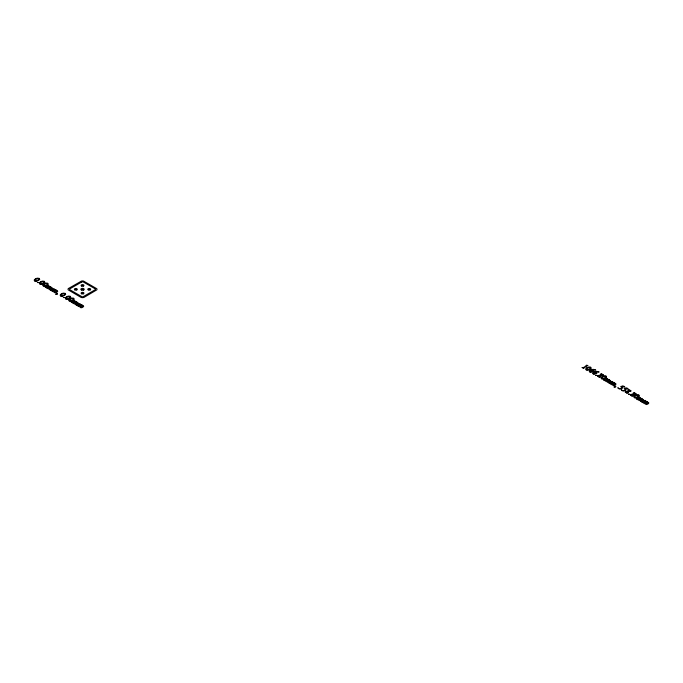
<?xml version="1.0" encoding="UTF-8"?>
<svg xmlns="http://www.w3.org/2000/svg" width="683" height="683" viewBox="0 0 683 683"><rect width="100%" height="100%" fill="white"/><g stroke="black" fill="none" stroke-linecap="round" stroke-linejoin="round"><path stroke-width="1.02" d="M82.523 285.417L83.531 285.998M89.242 289.293L90.25 289.874M82.523 289.293L83.702 289.976M75.813 289.293L76.812 289.874M82.523 293.169L83.531 293.75M34.91 280.021L34.859 280.969L36.071 281.046L38.991 279.449L39.11 278.485L37.411 278.57L34.91 280.021M40.024 282.975L39.973 283.923L41.185 284L44.105 282.403L44.233 281.439L42.525 281.524L40.024 282.975M43.43 284.948L43.388 285.895L44.6 285.972L47.511 284.376L47.639 283.411L45.94 283.496L43.43 284.948M60.872 295.013L60.821 295.961L62.033 296.038L64.953 294.441L65.081 293.477L63.374 293.562L60.872 295.013M65.986 297.967L65.944 298.915L67.147 298.992L70.067 297.395L70.195 296.431L68.496 296.516L65.986 297.967M69.401 299.931L69.35 300.887L70.562 300.964L73.482 299.359L73.61 298.394L71.903 298.488L69.401 299.931M586.407 368.897L586.364 369.844L587.576 369.921L590.488 368.325L590.616 367.36L588.917 367.445L586.407 368.897M601.766 377.759L601.714 378.706L602.927 378.783L605.847 377.187L605.966 376.222L604.267 376.307L601.766 377.759M634.55 396.686L634.498 397.634L635.711 397.711L638.631 396.114L638.759 395.15L637.051 395.235L634.55 396.686M617.97 387.816L618.397 388.567L620.215 389.045L621.974 388.636L622.64 387.688L621.735 386.484L622.606 386.313C624.108 387.816 626.32 386.8 623.092 385.98L620.727 386.493L621.504 387.278L621.18 388.533L619.054 388.653L617.97 387.816M621.385 389.788L621.812 390.531L623.63 391.017L625.38 390.608L626.055 389.66L625.15 388.456L626.012 388.286C627.498 389.78 629.743 388.798 626.507 387.944L624.142 388.465L624.919 389.25L624.595 390.497L622.469 390.625L621.385 389.788M587.79 365.525L583.734 367.889L583.88 368.547L582.001 367.463L582.736 367.65C586.987 367.155 585.049 364.116 587.79 365.525M50.662 286.903L52.429 288.158C51.498 289.993 48.655 290.027 49.424 289.276L51.72 287.978L51.515 287.534L50.371 287.355L48.604 288.943L46.982 288.115L49.202 287.398L49.705 286.493L48.553 286.297L46.666 287.927L45.155 287.056L45.676 287.159C46.606 286.442 49.321 284.623 48.758 286.151L50.662 286.903M55.972 289.968L57.739 291.223C56.809 293.058 53.966 293.092 54.725 292.341L57.03 291.035L56.817 290.599L55.673 290.412L53.82 292.059L52.292 291.18L54.512 290.463L55.007 289.558L53.863 289.361L51.976 290.992L50.457 290.121L50.977 290.215C51.917 289.507 54.623 287.688 54.068 289.208L55.972 289.968M76.624 301.895L78.391 303.15C77.461 304.985 74.618 305.019 75.386 304.268L77.691 302.962L77.478 302.526L76.334 302.338L74.481 303.986L72.953 303.107L75.173 302.39L75.668 301.485L74.515 301.288L72.722 302.868L71.117 302.048L71.638 302.142C72.569 301.434 75.284 299.615 74.72 301.135L76.624 301.895M81.934 304.959L83.702 306.215C82.814 308.067 79.937 308.033 80.696 307.333L82.993 306.027L82.788 305.591L81.644 305.403L79.868 307L78.255 306.172L80.474 305.455L80.978 304.55L79.826 304.353L77.939 305.984L76.428 305.113L76.948 305.207C77.879 304.498 80.594 302.68 80.031 304.2L81.934 304.959M608.988 379.714L610.756 380.969C609.825 382.804 606.982 382.839 607.75 382.087L610.047 380.79L609.842 380.354L608.698 380.166L606.846 381.806L605.309 380.926L607.529 380.209L608.032 379.304L606.88 379.108L604.993 380.738L603.482 379.868L604.003 379.97C604.933 379.261 607.648 377.434 607.085 378.963L608.988 379.714M614.299 382.779L616.066 384.034C615.135 385.869 612.292 385.904 613.061 385.152L615.357 383.855L615.144 383.411L614.008 383.231L612.147 384.87L610.619 383.991L612.839 383.274L613.334 382.369L612.19 382.173L610.303 383.803L608.784 382.932L609.304 383.035C610.192 382.318 612.992 380.499 612.395 382.028L614.299 382.779M641.781 398.65L643.54 399.905C642.618 401.741 639.766 401.775 640.534 401.023L642.84 399.717L642.626 399.282L641.482 399.094L639.715 400.69L638.101 399.854L640.321 399.137L640.816 398.232L639.672 398.035L637.785 399.675L636.266 398.795L636.787 398.898C637.717 398.189 640.432 396.362 639.869 397.89L641.781 398.65M647.083 401.706L648.85 402.961C647.919 404.806 645.076 404.84 645.845 404.08L648.141 402.782L647.936 402.347L646.792 402.159L644.94 403.798L643.403 402.919L645.623 402.202L646.127 401.297L644.974 401.1L643.087 402.739L641.576 401.86L642.097 401.963C643.027 401.254 645.742 399.427 645.179 400.955L647.083 401.706M56.996 293.938L55.588 294.202L57.398 294.049L57.483 293.374L56.68 293.357L56.996 293.938M615.323 386.749L613.915 387.013L615.725 386.86L615.81 386.185L615.007 386.168L615.323 386.749M597.932 375.488L597.531 376.171L599.452 377.247L600.622 376.99L601.031 375.539L603.063 375.428L603.413 374.865L601.603 373.832L600.485 374.053L600.067 375.274L597.932 375.488M625.602 391.461L625.201 392.144L627.122 393.22L628.292 392.964L628.702 391.513L630.733 391.41L631.083 390.838L629.274 389.805L628.155 390.027L627.737 391.248L625.602 391.461M630.725 394.415L630.315 395.098L632.236 396.174L633.406 395.918L633.815 394.467L635.847 394.364L636.206 393.792L634.387 392.759L633.278 392.981L632.851 394.202L630.725 394.415M38.461 282.54L37.386 282.54L38.461 282.54M64.424 297.532L63.357 297.523L64.424 297.532M596.788 375.351L595.721 375.351L596.788 375.351M629.572 394.279L628.505 394.279L629.572 394.279M601.202 374.224L600.963 375.343L602.935 374.719L601.202 374.224M628.872 390.198L628.633 391.325L630.605 390.693L628.872 390.198M633.986 393.152L633.756 394.279L635.728 393.647L633.986 393.152M600.28 376.35L599.17 376.999L598.052 376.29L600.109 375.462L600.28 376.35M627.95 392.324L626.84 392.973L625.722 392.264L627.779 391.436L627.95 392.324M633.064 395.278L631.954 395.935L630.836 395.218L632.893 394.39L633.064 395.278M593.416 371.1L591.239 372.32L589.728 372.013L589.207 371.082L590.189 369.955L593.143 369.332L595.721 370.007L591.709 370.024L593.416 371.1M596.822 373.063L594.645 374.284L593.143 373.985L592.622 373.046L593.604 371.928L596.558 371.296L599.136 371.97L595.115 371.996L596.822 373.063M68.402 288.516L68.232 288.721A2.604 1.503 0 0 0 68.232 289.874L80.936 297.353A2.604 1.503 0 0 0 84.111 297.353L96.815 289.874A2.604 1.503 0 0 0 96.815 288.721L83.522 281.046A2.604 1.503 0 0 0 81.525 281.046L68.402 288.516M35.422 278.826L34.15 280.09L34.637 281.055L37.087 281.2L39.699 279.543L39.307 278.391L37.206 278.152L35.422 278.826M40.545 281.78L39.264 283.044L39.751 284.008L42.201 284.154L44.813 282.497L44.429 281.345L42.329 281.106L40.545 281.78M43.951 283.752L42.679 285.007L43.157 285.981L45.616 286.117L48.228 284.461L47.836 283.317L45.735 283.069L43.951 283.752M61.393 293.818L60.113 295.082L60.599 296.046L63.049 296.191L65.662 294.527L65.278 293.383L63.169 293.135L61.393 293.818M66.507 296.772L65.235 298.036L65.713 299L68.163 299.145L70.776 297.481L70.392 296.337L68.291 296.089L66.507 296.772M69.922 298.744L68.642 299.999L69.128 300.972L71.578 301.109L74.191 299.453L73.807 298.3L71.698 298.061L69.922 298.744M586.928 367.702L585.655 368.957L586.134 369.93L588.592 370.066L591.205 368.41L590.812 367.266L588.712 367.019L586.928 367.702M602.278 376.564L601.006 377.827L601.492 378.792L603.943 378.937L606.555 377.272L606.163 376.128L604.062 375.881L602.278 376.564M635.07 395.491L633.79 396.755L634.276 397.719L636.727 397.865L639.339 396.208L638.955 395.056L636.855 394.817L635.07 395.491M590.599 370.451L589.762 371.202L589.975 371.919L592.511 371.168L592.289 370.382L590.599 370.451M594.005 372.423L593.177 373.166L593.39 373.891L595.918 373.14L595.696 372.355L594.005 372.423M81.755 281.985L69.862 288.849A1.093 0.632 0 0 0 69.862 289.737L81.755 296.601A1.093 0.632 0 0 0 83.3 296.601L95.185 289.737A1.093 0.632 0 0 0 95.185 288.849L83.3 281.985A1.093 0.632 0 0 0 81.755 281.985M81.516 285.998A1.426 0.82 0 0 0 83.898 285.631A1.426 0.82 0 0 0 82.156 284.623A1.426 0.82 0 0 0 81.516 285.998M74.806 289.874A1.426 0.82 0 0 0 77.188 289.507A1.426 0.82 0 0 0 75.437 288.499A1.426 0.82 0 0 0 74.806 289.874M81.516 293.75A1.426 0.82 0 0 0 83.898 293.383A1.426 0.82 0 0 0 82.156 292.375A1.426 0.82 0 0 0 81.516 293.75M88.235 289.874A1.426 0.82 0 0 0 90.617 289.507A1.426 0.82 0 0 0 88.867 288.499A1.426 0.82 0 0 0 88.235 289.874M81.345 289.976A1.665 0.956 0 0 0 84.129 289.541A1.665 0.956 0 0 0 82.097 288.371A1.665 0.956 0 0 0 81.345 289.976"/></g></svg>
